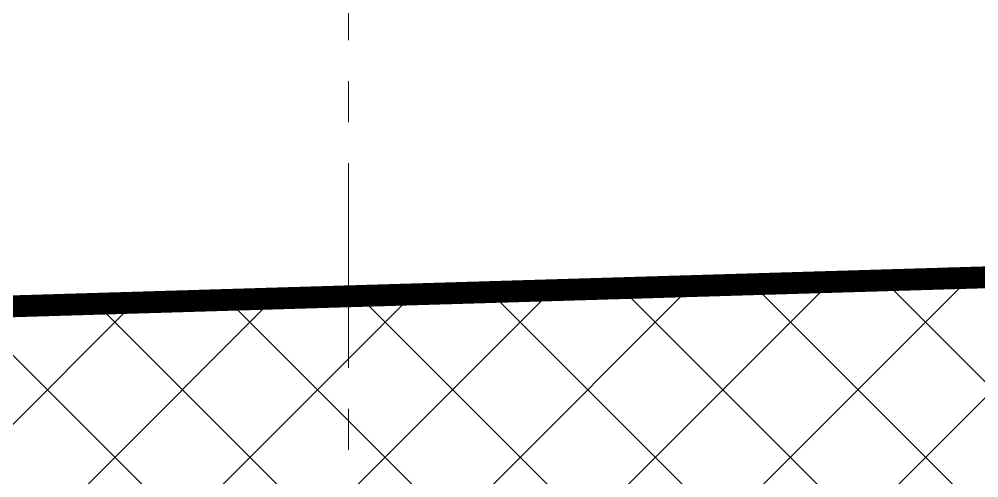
# Model space of a CAD drawing. Header units: millimetres. Extents: x -346728 to 1320345, y -537202 to -385966.
# Drawn here: x 183622 to 192412, y -410089 to -405892 of the extents above; entities that cross this region are included whole.
import ezdxf

# ---------------------------------------------------------------- set-up
doc = ezdxf.new("R2010")
doc.units = ezdxf.units.MM
doc.header["$LTSCALE"] = 100
doc.linetypes.add('X1326_GLB$0$CENTER', pattern=[2, 1.25, -0.25, 0.25, -0.25])
doc.layers.add('L.DUONG', color=234, linetype='Continuous', lineweight=15)
doc.layers.add('X1326_GLB$0$A-tim', color=8, linetype='X1326_GLB$0$CENTER', lineweight=9)
doc.linetypes.add('FENCELINE2', pattern='A,0.25,-0.1,[132,ltypeshp.shx,S=0.1,R=0,X=-0.1,Y=0],-0.1,1', length=1.45)

# ---------------------------------------------------------------- blocks, each defined once
blk = doc.blocks.new('LVL-KHUNGTEN')
blk.add_lwpolyline([(61072.91373489425, 41092.78793908656), (119123.5098692991, 41092.78793908656), (119123.5098692991, 61.8816838347775), (61072.91373489425, 61.8816838347775)], close=True)
blk = doc.blocks.new('MB HANG RAO TAM')
h = blk.add_hatch()
h.set_pattern_fill('ANSI37', color=8, scale=7000, style=0)
h.set_pattern_definition([(45, (527887.4079488972, 631399.8887585986), (-618.7184335382291, 618.7184335382291), []), (135, (527887.4079488972, 631399.8887585986), (-618.7184335382291, -618.7184335382291), [])])
h.paths.add_polyline_path([(89794.4117202581, 74797.30097743822), (94796.06909740585, 69797.46355003165), (94804.3638102131, 22611.36642657302), (90245.68302062989, 15544.39581874706), (52522.94278892089, -1634.203767297906), (34323.73216909924, -9921.962356466684), (14325.33876059836, -19029.05348080298), (8025.495783872, -16417.18622394174), (-19266.64754346496, 56832.40869197866), (-5687.515177183872, 74797.29823461012), (41806.40198183438, 74797.29959892743), (65796.85632604541, 74797.30188842712)], flags=16)
h.paths.add_polyline_path([(-17292.9443327034, 40146.43408464215), (-15159.58504788362, 40937.88851280994), (-12777.24436101399, 34516.30763202184), (-15127.05660728077, 33729.95129755384), (-10492.9689787729, 20001.38025799184), (4783.535672410013, -19372.91856733162), (12547.72057359139, -21452.95036589808), (91489.90458454317, 14752.46963246423), (95487.5385869357, 20873.62624876702), (95619.70384427672, 46027.09005193476), (95769.82040125481, 74597.01423754462), (91824.51706728627, 78101.09494480758), (52350.08600903358, 76925.75132380711), (14007.95230215261, 75822.42495960195), (-9258.554181215033, 75871.13197423331), (-23843.65629077467, 71026.76303072285), (-24251.0530014848, 60759.9608062153)])
at = {"layer": 'L.DUONG', "color": 94, "linetype": 'FENCELINE2', "ltscale": 25, "const_width": 200, "elevation": 7849.999999973329}
blk.add_lwpolyline([(13898.11631385292, 75822.42495960195), (14369.19161681572, 75823.9345722989), (20809.23221570606, 75968.20592972741), (32496.93053759378, 76334.62742373993), (48850.12651777331, 76821.54070058768), (75775.96815996754, 77623.25247618032), (91824.51706728627, 78101.09494480758), (95769.82040125481, 74597.01423754462), (95712.33881681442, 63657.21823775617), (95684.42236314894, 58344.20692968351), (95610.28608849802, 44234.71901697008), (95552.66472963503, 33268.32139017188), (95487.5385869357, 20873.62624876702), (91489.90458454317, 14752.46963246423), (75805.5036007419, 7559.099799138203), (49624.06139862366, -4448.550140709325), (26631.53725422997, -14993.98700429767), (12547.72057359139, -21452.95036589808), (4783.535672410013, -19372.91856733162), (5.820766091346741e-11, -7161.377202070202), (-6626.089034603385, 9890.45099385531)], dxfattribs=at)

msp = doc.modelspace()

# ---------------------------------------------------------------- linework, layer by layer
at = {"layer": 'X1326_GLB$0$A-tim', "ltscale": 15}
msp.add_line((186638.5848250832, -398208.6109563511, -1404.949430403934), (186638.5848250841, -512162.695561827, -1404.949430868427), dxfattribs=at)

# ---------------------------------------------------------------- block references
at = {"extrusion": (0.005970236709927127, -2.28885336656151e-18, 0.9999821779780016), "xscale": 3.385207865094198, "yscale": 3.385207865094198, "zscale": 3.385207865094198}
msp.add_blockref('LVL-KHUNGTEN', (-107243.4928914149, -525073.6189301611, -287.1016924623489), dxfattribs=at)

# ---------------------------------------------------------------- next in the draw order: block references
msp.add_blockref('MB HANG RAO TAM', (147888.556026486, -484948.8554110493, 5.463302841235418e-07))

doc.saveas('drawing.dxf')
